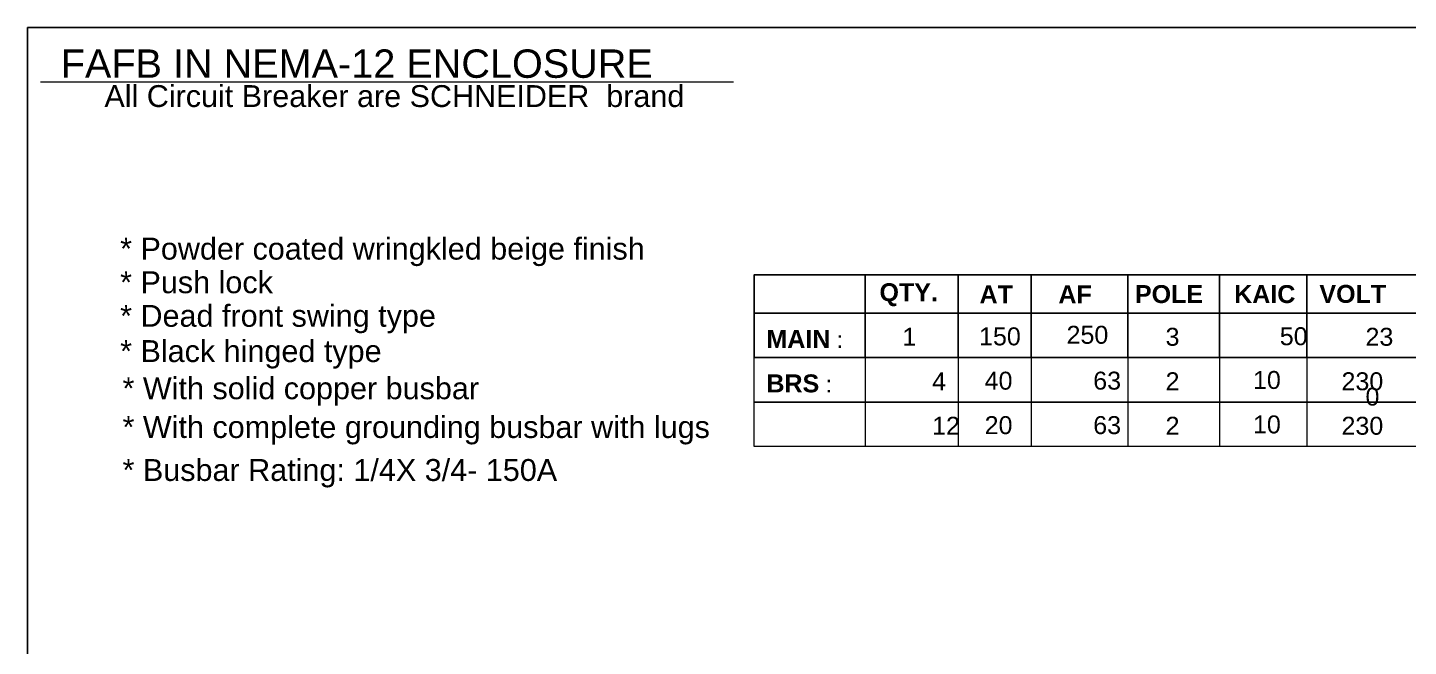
# Model space of a CAD drawing. Header units: inches. Extents: x 18739 to 22272, y 3658 to 7913.
# Drawn here: x 21728.1 to 21901.6, y 5388.6 to 5466.2 of the extents above; entities that cross this region are included whole.
import ezdxf

# ---------------------------------------------------------------- set-up
doc = ezdxf.new("R2010")
doc.units = ezdxf.units.IN
doc.header["$MEASUREMENT"] = 0
doc.layers.add('ENCLOSRURE', color=7, linetype='Continuous', lineweight=20)
doc.styles.get("Standard").update_dxf_attribs({"font": 'arial.ttf'})

msp = doc.modelspace()

# ---------------------------------------------------------------- linework, layer by layer
for p, q in [((21854.14701, 5435.20019), (21854.14701, 5424.82513)), ((21866.32862, 5435.20019), (21866.32862, 5424.82513)), ((21877.81554, 5435.20019), (21877.81554, 5424.82513)), ((21888.79026, 5435.20019), (21888.79026, 5424.82513))]:
    msp.add_line(p, q)
at = {"elevation": 0.01028}
msp.add_lwpolyline([(21728.08356, 5258.42992), (21728.08356, 5466.23501), (21995.29541, 5466.23501), (21995.29541, 5258.42992)], close=True, dxfattribs=at)
for points in [[(21878.21335, 5430.40783), (21819.34877, 5430.40783), (21819.34877, 5435.20019), (21878.21335, 5435.20019)], [(21819.34877, 5424.82513), (21819.34877, 5435.20019), (21845.01431, 5435.20019), (21845.01431, 5424.82513)], [(21819.34877, 5424.82513), (21819.34877, 5435.20019), (21833.29601, 5435.20019), (21833.29601, 5424.82513)], [(21876.8128, 5435.20019), (21941.13248, 5435.20019), (21941.13248, 5430.40783), (21876.8128, 5430.40783)], [(21876.8128, 5430.40783), (21941.13248, 5430.40783), (21941.13248, 5424.82513), (21876.8128, 5424.82513)], [(21819.34877, 5424.82513), (21878.21335, 5424.82513)], [(21819.34877, 5424.82513), (21878.21335, 5424.82513)]]:
    msp.add_lwpolyline(points)
at = {"layer": 'ENCLOSRURE', "color": 8}
msp.add_line((21729.68764, 5459.43493), (21816.76064, 5459.43493), dxfattribs=at)
at = {"layer": 'ENCLOSRURE'}
for p, q in [((21833.29601, 5424.82513), (21833.29601, 5419.24243)), ((21845.01431, 5424.82513), (21845.01431, 5419.24243)), ((21854.14701, 5424.82513), (21854.14701, 5419.24243)), ((21866.32862, 5424.82513), (21866.32862, 5419.24243)), ((21877.81554, 5424.82513), (21877.81554, 5419.24243)), ((21888.79026, 5424.82513), (21888.79026, 5419.24243)), ((21833.29601, 5419.24243), (21833.29601, 5413.65972)), ((21845.01431, 5419.24243), (21845.01431, 5413.65972)), ((21854.14701, 5419.24243), (21854.14701, 5413.65972)), ((21866.32862, 5419.24243), (21866.32862, 5413.65972)), ((21877.81554, 5419.24243), (21877.81554, 5413.65972)), ((21888.79026, 5419.24243), (21888.79026, 5413.65972))]:
    msp.add_line(p, q, dxfattribs=at)
for points in [[(21941.13248, 5419.24243), (21819.34877, 5419.24243), (21819.34877, 5424.82513), (21941.13248, 5424.82513)], [(21941.13248, 5413.65972), (21819.34877, 5413.65972), (21819.34877, 5419.24243), (21941.13248, 5419.24243)]]:
    msp.add_lwpolyline(points, close=True, dxfattribs=at)

# ---------------------------------------------------------------- texts
at = {"char_height": 2.0519552, "attachment_point": 1}
for s, width, heights, insert in [('\\pt6.1559;{\\fArial|b1|i0|c0|p34;\\H1.0975x;QTY.\\P}', 2.7127744, [0], (21835.10651, 5434.15138)), ('\\pt6.1559;{\\fArial|b1|i0|c0|p34;\\H1.0975x;AT\\P}', 2.7127744, [0], (21847.6776, 5433.88715)), ('\\pt6.1559;{\\fArial|b1|i0|c0|p34;\\H1.0975x;AF\\P}', 2.7127744, [0], (21857.58531, 5433.88715)), ('\\pt6.1559;{\\fArial|b1|i0|c0|p34;\\H1.0975x;POLE\\P}', 2.7127744, [0], (21867.20125, 5433.91914)), ('\\pt6.1559;{\\fArial|b1|i0|c0|p34;\\H1.0975x;KAIC\\P}', 2.7127744, [0], (21879.66931, 5433.91975)), ('\\pt6.1559;{\\fArial|b1|i0|c0|p34;\\H1.0975x;VOLT\\P}', 2.7127744, [0], (21890.37675, 5433.94164)), ('\\pt6.1559;{\\fArial|b1|i0|c0|p34;\\H1.0975x;MAIN} : \\P', 2015.4535003, [134.59132], (21820.90114, 5428.29323)), ('\\pt6.1559;{\\H1.0975x;1\\P}', 2.7313605, [0.83509], (21837.99047, 5428.55749)), ('{\\H1.0975x;150}', 3.0858362, [0.83509], (21847.61302, 5428.61094)), ('\\pt6.1559;{\\H1.0975x;250\\P}', 2.7313605, [0.77559], (21858.60856, 5428.80847)), ('\\pt6.1559;{\\H1.0975x;3\\P}', 1.1959945, [0.83509], (21871.05089, 5428.55749)), ('{\\H1.0975x;40}', 2.7313605, [0.83509], (21848.31883, 5423.04806)), ('\\pt6.1559;{\\H1.0975x;2\\P}', 1.1959945, [2.3038], (21871.05089, 5422.97478)), ('\\pt6.1559;{\\H1.0975x;10\\P}', 2.7313605, [0.83509], (21882.03148, 5423.14075)), ('{\\H1.0975x;230}', 2.7313605, [0.83509], (21893.15309, 5422.97478)), ('\\pt6.1559;{\\fArial|b1|i0|c0|p34;\\H1.0975x;BRS} : \\P', 15.3683282, [0], (21820.90114, 5422.71052)), ('\\pt6.1559;{\\H1.0975x;10\\P}', 2.7313605, [0.83509], (21882.03148, 5417.55804)), ('{\\H1.0975x;20}', 2.7313605, [0.83509], (21848.31883, 5417.46535)), ('\\pt6.1559;{\\H1.0975x;2\\P}', 1.1959945, [2.3038], (21871.05089, 5417.39208)), ('{\\H1.0975x;230}', 2.7313605, [0.83509], (21893.15309, 5417.39208))]:
    msp.add_mtext_dynamic_manual_height_columns(s, width=width, gutter_width=1, heights=heights, dxfattribs=dict(at, insert=insert))
note = msp.add_mtext_dynamic_manual_height_columns('\\pt6.1559;{\\H1.0975x;50\\P\\P}', width=2.7313605, gutter_width=1, heights=[0.83509, 0], dxfattribs=dict(insert=(21881.66677, 5428.62983), char_height=2.0519552, attachment_point=1))
for column, words in zip(note.columns.linked_columns, ['\\pt6.1559;{\\H1.0975x;\\P\\P}']):
    column.text = words
note = msp.add_mtext_dynamic_manual_height_columns('\\pt6.1559;{\\H1.0975x;23\\P\\P}', width=2.7313605, gutter_width=1, heights=[0.83509, 0], dxfattribs=dict(insert=(21892.43716, 5428.55749), char_height=2.0519552, attachment_point=1))
for column, words in zip(note.columns.linked_columns, ['\\pt6.1559;{\\H1.0975x;0\\P}']):
    column.text = words
note = msp.add_mtext_dynamic_manual_height_columns('{\\H1.0975x;4\\P}', width=2.7313605, gutter_width=1, heights=[0.83509, 0], dxfattribs=dict(insert=(21837.99047, 5422.97478), char_height=2.0519552, attachment_point=1))
note = msp.add_mtext_dynamic_manual_height_columns('\\pt6.1559;{\\H1.0975x;63\\P\\P}', width=2.7313605, gutter_width=1, heights=[0.83509, 0], dxfattribs=dict(insert=(21858.23079, 5423.05455), char_height=2.0519552, attachment_point=1))
for column, words in zip(note.columns.linked_columns, ['\\pt6.1559;\\P']):
    column.text = words
note = msp.add_mtext_dynamic_manual_height_columns('\\pt6.1559;{\\H1.0975x;12\\P\\P}', width=2.7313605, gutter_width=1, heights=[0.83509, 0], dxfattribs=dict(insert=(21837.99047, 5417.39208), char_height=2.0519552, attachment_point=1))
for column, words in zip(note.columns.linked_columns, ['\\pt6.1559;{\\H1.0975x;\\P\\P}']):
    column.text = words
note = msp.add_mtext_dynamic_manual_height_columns('\\pt6.1559;{\\H1.0975x;63\\P\\P}', width=2.7313605, gutter_width=1, heights=[0.83509, 0], dxfattribs=dict(insert=(21858.23079, 5417.47184), char_height=2.0519552, attachment_point=1))
for column, words in zip(note.columns.linked_columns, ['\\pt6.1559;{\\H1.0975x;\\P\\P\\P}']):
    column.text = words
at = {"layer": 'ENCLOSRURE', "color": 0}
for s, height, p in [('FAFB IN NEMA-12 ENCLOSURE', 3.5629968, (21732.24452, 5459.93791)), ('All Circuit Breaker are SCHNEIDER  brand', 2.7443107, (21737.73198, 5456.27347))]:
    msp.add_text(s, height=height, dxfattribs=at).set_placement(p)
at = {"layer": 'ENCLOSRURE', "color": 0, "lineweight": -3}
for s, p in [('            * Powder coated wringkled beige finish', (21726.91176, 5437.11966)), ('            * Push lock', (21726.91176, 5432.9028)), ('            * Dead front swing type', (21726.91176, 5428.69265)), ('            * Black hinged type', (21726.91176, 5424.26131)), ('            * With solid copper busbar', (21727.21289, 5419.59656)), ('            * With complete grounding busbar with lugs', (21727.21289, 5414.73337)), ('            * Busbar Rating: 1/4X 3/4- 150A', (21727.21289, 5409.33851))]:
    msp.add_text(s, height=2.7471284, dxfattribs=at).set_placement(p)

doc.saveas('drawing.dxf')
